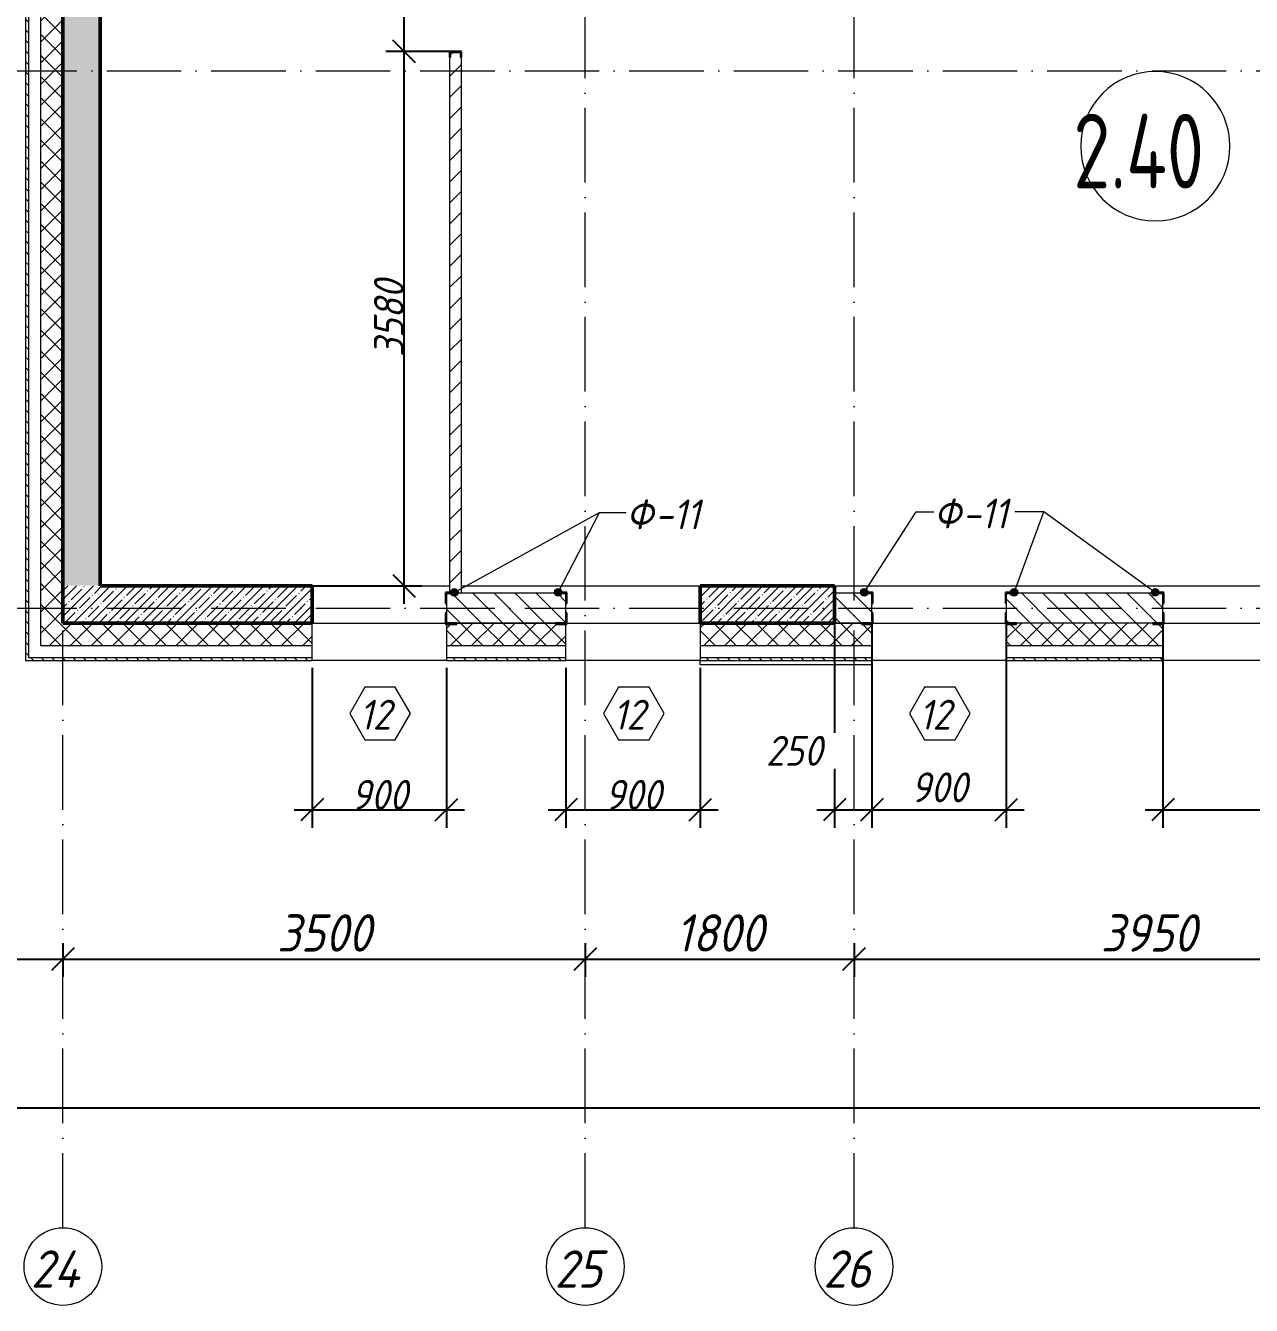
# Model space of a CAD drawing. Header units: millimetres. Extents: x -6064 to 178764, y -5836 to 29924.
# Drawn here: x 89110 to 97322, y -4670 to 3903 of the extents above; entities that cross this region are included whole.
import ezdxf

# ---------------------------------------------------------------- set-up
doc = ezdxf.new("R2010")
doc.units = ezdxf.units.MM
doc.linetypes.add('50_200_ШТРИХ_1Т_ш5_п1_п1_', pattern=[700, 500, -100, 0, -100])
doc.layers.add('A-ANNO-DIMS', color=7, linetype='Continuous')
for name, color, linetype, lineweight in [('A-AREA-IDEN', 7, 'Continuous', 9), ('A-GENM-1', 7, 'Continuous', 25), ('A-GENM-IDEN', 7, 'Continuous', 9), ('A-GLAZ-IDEN', 7, 'Continuous', 9), ('A-WALL', 7, 'Continuous', 5), ('A-WALL-3', 7, 'Continuous', 50), ('A-WALL-4', 7, 'Continuous', 9), ('A-WALL-FNSH-1', 7, 'Continuous', 9), ('A-WALL-PATT-1', 7, 'Continuous', 5), ('I-WALL', 7, 'Continuous', 5), ('I-WALL-1', 7, 'Continuous', 9), ('S-COLS', 7, 'Continuous', 9), ('S-COLS-1', 7, 'Continuous', 5), ('S-COLS-2', 7, 'Continuous', 50), ('Оси', 7, 'Continuous', 9), ('Оси-1', 7, '50_200_ШТРИХ_1Т_ш5_п1_п1_', 9)]:
    doc.layers.add(name, color=color, linetype=linetype, lineweight=lineweight)
for name, color, linetype, lineweight, true_color in [('A-WALL-1', 7, 'Continuous', 13, 0xce0000), ('A-WALL-2', 7, 'Continuous', 5, 0xce0000), ('A-WALL-FNSH-3', 7, 'Continuous', 13, 0x008000), ('A-WALL-PATT-2', 7, 'Continuous', 5, 0xce0000), ('A-WALL-PATT-3', 7, 'Continuous', 5, 0x008000)]:
    doc.layers.add(name, color=color, linetype=linetype, lineweight=lineweight, true_color=true_color)
doc.styles.add('ISOCPEUR_I', font='isocpeui.ttf', dxfattribs={"width": 0.9, "height": 250})
doc.styles.add('ISOCPEUR_I_2', font='isocpeui.ttf', dxfattribs={"width": 0.9, "height": 200})
doc.styles.add('СПДС', font='ГОСТ тип А.ttf', dxfattribs={"width": 0.9})
doc.dimstyles.new('ISO-2_0_0_9К_СРЕДНИЙ_2', dxfattribs={"dimscale": 304.8, "dimtxt": 199.196235, "dimasz": 0.492126, "dimexe": 0.393701, "dimexo": 0, "dimgap": 0, "dimtad": 1, "dimdec": 0, "dimzin": 0, "dimdsep": 46, "dimtxsty": 'ISOCPEUR_I_2', "dimblk1": 'OBLIQUE', "dimblk2": 'OBLIQUE', "dimsah": 1, "dimcen": 0.09, "dimdle": 0.393701, "dimazin": 0, "dimtfac": 1, "dimtdec": 4, "dimtix": 1, "dimtmove": 0, "dimatfit": 3, "dimfxl": 1, "dimtvp": 1, "dimtolj": 1, "dimtzin": 0, "dimarcsym": 2})
doc.dimstyles.new('ISO-2_0_0_9К_СРЕДНИЙ_ФОН_1', dxfattribs={"dimscale": 304.8, "dimtxt": 199.196235, "dimasz": 0.492126, "dimexe": 0.393701, "dimexo": 0, "dimgap": 0.164042, "dimtad": 1, "dimdec": 0, "dimdsep": 46, "dimtxsty": 'ISOCPEUR_I_2', "dimblk1": 'OBLIQUE', "dimblk2": 'OBLIQUE', "dimsah": 1, "dimcen": 0.09, "dimdle": 0.393701, "dimazin": 0, "dimtfac": 1, "dimtdec": 4, "dimtix": 1, "dimtmove": 0, "dimatfit": 3, "dimfxl": 1, "dimtvp": 1, "dimtfill": 1, "dimtolj": 1, "dimtzin": 0, "dimarcsym": 2})
doc.dimstyles.new('ISO-2_0_0_9К_СРЕДНИЙ_ФОН_2', dxfattribs={"dimscale": 304.8, "dimtxt": 199.196235, "dimasz": 0.492126, "dimexe": 0.393701, "dimexo": 0, "dimgap": 0.164042, "dimtad": 1, "dimdec": 0, "dimdsep": 46, "dimtxsty": 'ISOCPEUR_I_2', "dimblk1": 'OBLIQUE', "dimblk2": 'OBLIQUE', "dimsah": 1, "dimcen": 0.09, "dimdle": 0.393701, "dimazin": 0, "dimtfac": 1, "dimtdec": 4, "dimtix": 1, "dimtmove": 1, "dimatfit": 3, "dimfxl": 1, "dimtvp": 1, "dimtfill": 1, "dimtolj": 1, "dimtzin": 0, "dimarcsym": 2})
doc.dimstyles.new('ISO-2_5_0_9К_БОЛЬШОЙ__с_подложкой_', dxfattribs={"dimscale": 304.8, "dimtxt": 248.995294, "dimasz": 0.492126, "dimexe": 0.393701, "dimexo": 0, "dimgap": 0.164042, "dimtad": 1, "dimdec": 0, "dimzin": 0, "dimdsep": 46, "dimtxsty": 'ISOCPEUR_I', "dimblk1": 'OBLIQUE', "dimblk2": 'OBLIQUE', "dimsah": 1, "dimcen": 0.09, "dimdle": 0.393701, "dimazin": 0, "dimtfac": 1, "dimtdec": 4, "dimtix": 1, "dimtmove": 0, "dimatfit": 3, "dimfxl": 1, "dimtvp": 1, "dimtfill": 1, "dimtolj": 1, "dimtzin": 0, "dimarcsym": 2})
doc.dimstyles.new('ISO-2_5_0_9К_БОЛЬШОЙ__с_подложкой__2', dxfattribs={"dimscale": 304.8, "dimtxt": 248.995294, "dimasz": 0.492126, "dimexe": 0.393701, "dimexo": 0, "dimgap": 0.164042, "dimtad": 1, "dimdec": 0, "dimzin": 0, "dimdsep": 46, "dimtxsty": 'ISOCPEUR_I', "dimblk1": 'OBLIQUE', "dimblk2": 'OBLIQUE', "dimsah": 1, "dimcen": 0.09, "dimdle": 0.393701, "dimazin": 0, "dimtfac": 1, "dimtdec": 4, "dimtix": 1, "dimtmove": 2, "dimatfit": 3, "dimfxl": 1, "dimtvp": 1, "dimtfill": 1, "dimtolj": 1, "dimtzin": 0, "dimarcsym": 2})
pattern_1 = [(135, (0, 0), (-35.35534, -35.35534), [])]
pattern_2 = [(45, (0, 0), (-70.71068, 70.71068), []), (135, (0, 0), (-70.71068, -70.71068), [])]
pattern_3 = [(45, (0, 0), (-57.024626, 57.024626), []), (45, (57.025, 0), (-57.024626, 57.024626), [100.806, -20.161, 3.353, -16.808])]

# ---------------------------------------------------------------- blocks, each defined once
blk = doc.blocks.new('Колонна_Несущая_Прямоугольное сечение - 250х900-V26-АР1_1_Кладочный план 2 этажа')
at = {"layer": 'S-COLS-1'}
h = blk.add_hatch(dxfattribs=at)
h.set_pattern_fill('FP_38', color=256, style=0, pattern_type=2)
h.set_pattern_definition([(45, (-94080, -25), (-57.024626, 57.024626), []), (45, (-94022.975, -25), (-57.024626, 57.024626), [100.806, -20.161, 3.353, -16.808])])
h.paths.add_polyline_path([(-450, -125), (450, -125), (450, 125), (-450, 125), (-450, 85.9)], flags=0)
at = {"layer": 'S-COLS-2'}
for p, q in [((450, 125), (-450, 125)), ((-450, 125), (-450, -125)), ((450, -125), (450, 125)), ((-450, -125), (450, -125))]:
    blk.add_line(p, q, dxfattribs=at)
blk = doc.blocks.new('Фахверк_СКБ_Уголок - Ф-11_200х2500 h-28441216-АР1_1_Кладочный план 2 этажа')
at = {"layer": 'A-GENM-1'}
for p, q in [((200, 156), (125, 156)), ((125, 156), (125, 81)), ((131, 81), (131, 150)), ((131, 150), (200, 150)), ((200, 150), (200, 156)), ((125, 81), (131, 81)), ((131, 19), (125, 19)), ((125, 19), (125, -56)), ((131, -50), (131, 19)), ((125, -56), (200, -56)), ((200, -50), (131, -50)), ((200, -56), (200, -50))]:
    blk.add_line(p, q, dxfattribs=at)
blk = doc.blocks.new('Фахверк_СКБ_Швеллер - Ф-23_80х3980 h-28556397-АР1_1_Кладочный план 2 этажа')
at = {"layer": 'A-GENM-1'}
for p, q in [((165, 40), (125, 40)), ((125, 40), (125, -40)), ((129.5, 32.6), (165, 32.6)), ((129.5, -32.6), (129.5, 32.6)), ((165, 32.6), (165, 40)), ((125, -40), (165, -40)), ((165, -32.6), (129.5, -32.6)), ((165, -40), (165, -32.6))]:
    blk.add_line(p, q, dxfattribs=at)
blk = doc.blocks.new('Ось сетки - Круг_Ø6_00__ISO-2_5_0_9K_ кружки поменьше-23056867-АР1_1_Кладочный план 2 этажа')
at = {"layer": 'Оси'}
blk.add_circle((0, 0), 2.6, dxfattribs=at)
blk = doc.blocks.new('_Oblique')
at = {"color": 0, "linetype": 'ByBlock', "lineweight": -2}
blk.add_line((-0.5, -0.5), (0.5, 0.5), dxfattribs=at)
blk = doc.blocks.new('DIMBLOCK3-АР1_1_Кладочный план 2 этажа')
at = {"layer": 'A-ANNO-DIMS', "color": 0, "lineweight": -2, "transparency": 16777216}
for p, q in [((91644.5, 5300), (91644.5, 3610)), ((91948, 5180), (91524.5, 5180)), ((91948, 3730), (91524.5, 3730))]:
    blk.add_line(p, q, dxfattribs=at)
at = {"layer": 'Defpoints', "color": 0, "transparency": 16777216}
for p in [(91948, 5180), (91644.5, 3730), (91948, 3730)]:
    blk.add_point(p, dxfattribs=at)
at = {"layer": 'A-ANNO-DIMS', "color": 0, "lineweight": -2, "transparency": 16777216, "xscale": 150, "yscale": 150, "zscale": 150}
for p, rotation in [((91644.5, 5180), 90), ((91644.5, 3730), 270)]:
    blk.add_blockref('_Oblique', p, dxfattribs=dict(at, rotation=rotation))
at = {"layer": 'A-ANNO-DIMS', "color": 0, "transparency": 16777216, "insert": (91544.5, 4455), "char_height": 200, "width": 579.201, "attachment_point": 5, "rotation": 90, "style": 'ISOCPEUR_I_2'}
blk.add_mtext('\\A1;1450', dxfattribs=at)
blk = doc.blocks.new('DIMBLOCK4-АР1_1_Кладочный план 2 этажа')
at = {"layer": 'A-ANNO-DIMS', "color": 0, "lineweight": -2, "transparency": 16777216}
for p, q in [((91644.5, 3850), (91644.5, 30)), ((91948, 3730), (91524.5, 3730)), ((91030, 150), (91764.5, 150))]:
    blk.add_line(p, q, dxfattribs=at)
at = {"layer": 'Defpoints', "color": 0, "transparency": 16777216}
for p in [(91948, 3730), (91030, 150), (91644.5, 150)]:
    blk.add_point(p, dxfattribs=at)
at = {"layer": 'A-ANNO-DIMS', "color": 0, "lineweight": -2, "transparency": 16777216, "xscale": 150, "yscale": 150, "zscale": 150}
for p, rotation in [((91644.5, 3730), 90), ((91644.5, 150), 270)]:
    blk.add_blockref('_Oblique', p, dxfattribs=dict(at, rotation=rotation))
at = {"layer": 'A-ANNO-DIMS', "color": 0, "transparency": 16777216, "insert": (91544.5, 1940), "char_height": 200, "width": 606.782, "attachment_point": 5, "rotation": 90, "style": 'ISOCPEUR_I_2'}
blk.add_mtext('\\A1;3580', dxfattribs=at)
blk = doc.blocks.new('DIMBLOCK158-АР1_1_Кладочный план 2 этажа')
at = {"layer": 'A-ANNO-DIMS', "color": 0, "lineweight": -2, "transparency": 16777216}
for p, q in [((84860, -2244.1), (84860, -2470.2)), ((89360, -2244.1), (89360, -2470.2)), ((84740, -2350.2), (89480, -2350.2))]:
    blk.add_line(p, q, dxfattribs=at)
at = {"layer": 'Defpoints', "color": 0, "transparency": 16777216}
for p in [(84860, -2244.1), (89360, -2244.1), (89360, -2350.2)]:
    blk.add_point(p, dxfattribs=at)
at = {"layer": 'A-ANNO-DIMS', "color": 0, "lineweight": -2, "transparency": 16777216, "xscale": 150, "yscale": 150, "zscale": 150, "rotation": 180}
blk.add_blockref('_Oblique', (84860, -2350.2), dxfattribs=at)
at = {"layer": 'A-ANNO-DIMS', "color": 0, "lineweight": -2, "transparency": 16777216, "xscale": 150, "yscale": 150, "zscale": 150}
blk.add_blockref('_Oblique', (89360, -2350.2), dxfattribs=at)
at = {"layer": 'A-ANNO-DIMS', "color": 0, "transparency": 16777216, "insert": (87110, -2175.2), "char_height": 250, "width": 781.462, "attachment_point": 5, "style": 'ISOCPEUR_I', "bg_fill": 3, "box_fill_scale": 1.1, "bg_fill_color": 256, "bg_fill_true_color": 13158600, "bg_fill_transparency": 0}
blk.add_mtext('\\A1;4500', dxfattribs=at)
blk = doc.blocks.new('DIMBLOCK159-АР1_1_Кладочный план 2 этажа')
at = {"layer": 'A-ANNO-DIMS', "color": 0, "lineweight": -2, "transparency": 16777216}
for p, q in [((89360, -2244.1), (89360, -2470.2)), ((92860, -2244.1), (92860, -2470.2)), ((89240, -2350.2), (92980, -2350.2))]:
    blk.add_line(p, q, dxfattribs=at)
at = {"layer": 'Defpoints', "color": 0, "transparency": 16777216}
for p in [(89360, -2244.1), (92860, -2244.1), (92860, -2350.2)]:
    blk.add_point(p, dxfattribs=at)
at = {"layer": 'A-ANNO-DIMS', "color": 0, "lineweight": -2, "transparency": 16777216, "xscale": 150, "yscale": 150, "zscale": 150, "rotation": 180}
blk.add_blockref('_Oblique', (89360, -2350.2), dxfattribs=at)
at = {"layer": 'A-ANNO-DIMS', "color": 0, "lineweight": -2, "transparency": 16777216, "xscale": 150, "yscale": 150, "zscale": 150}
blk.add_blockref('_Oblique', (92860, -2350.2), dxfattribs=at)
at = {"layer": 'A-ANNO-DIMS', "color": 0, "transparency": 16777216, "insert": (91110, -2175.2), "char_height": 250, "width": 758.478, "attachment_point": 5, "style": 'ISOCPEUR_I', "bg_fill": 3, "box_fill_scale": 1.1, "bg_fill_color": 256, "bg_fill_true_color": 13158600, "bg_fill_transparency": 0}
blk.add_mtext('\\A1;3500', dxfattribs=at)
blk = doc.blocks.new('DIMBLOCK160-АР1_1_Кладочный план 2 этажа')
at = {"layer": 'A-ANNO-DIMS', "color": 0, "lineweight": -2, "transparency": 16777216}
for p, q in [((92860, -2244.1), (92860, -2470.2)), ((94660, -2244.1), (94660, -2470.2)), ((92740, -2350.2), (94780, -2350.2))]:
    blk.add_line(p, q, dxfattribs=at)
at = {"layer": 'Defpoints', "color": 0, "transparency": 16777216}
for p in [(92860, -2244.1), (94660, -2244.1), (94660, -2350.2)]:
    blk.add_point(p, dxfattribs=at)
at = {"layer": 'A-ANNO-DIMS', "color": 0, "lineweight": -2, "transparency": 16777216, "xscale": 150, "yscale": 150, "zscale": 150, "rotation": 180}
blk.add_blockref('_Oblique', (92860, -2350.2), dxfattribs=at)
at = {"layer": 'A-ANNO-DIMS', "color": 0, "lineweight": -2, "transparency": 16777216, "xscale": 150, "yscale": 150, "zscale": 150}
blk.add_blockref('_Oblique', (94660, -2350.2), dxfattribs=at)
at = {"layer": 'A-ANNO-DIMS', "color": 0, "transparency": 16777216, "insert": (93760, -2175.2), "char_height": 250, "width": 701.018, "attachment_point": 5, "style": 'ISOCPEUR_I', "bg_fill": 3, "box_fill_scale": 1.1, "bg_fill_color": 256, "bg_fill_true_color": 13158600, "bg_fill_transparency": 0}
blk.add_mtext('\\A1;1800', dxfattribs=at)
blk = doc.blocks.new('DIMBLOCK161-АР1_1_Кладочный план 2 этажа')
at = {"layer": 'A-ANNO-DIMS', "color": 0, "lineweight": -2, "transparency": 16777216}
for p, q in [((94660, -2244.1), (94660, -2470.2)), ((98610, -2244.1), (98610, -2470.2)), ((94540, -2350.2), (98730, -2350.2))]:
    blk.add_line(p, q, dxfattribs=at)
at = {"layer": 'Defpoints', "color": 0, "transparency": 16777216}
for p in [(94660, -2244.1), (98610, -2244.1), (98610, -2350.2)]:
    blk.add_point(p, dxfattribs=at)
at = {"layer": 'A-ANNO-DIMS', "color": 0, "lineweight": -2, "transparency": 16777216, "xscale": 150, "yscale": 150, "zscale": 150, "rotation": 180}
blk.add_blockref('_Oblique', (94660, -2350.2), dxfattribs=at)
at = {"layer": 'A-ANNO-DIMS', "color": 0, "lineweight": -2, "transparency": 16777216, "xscale": 150, "yscale": 150, "zscale": 150}
blk.add_blockref('_Oblique', (98610, -2350.2), dxfattribs=at)
at = {"layer": 'A-ANNO-DIMS', "color": 0, "transparency": 16777216, "insert": (96635, -2175.2), "char_height": 250, "width": 758.478, "attachment_point": 5, "style": 'ISOCPEUR_I', "bg_fill": 3, "box_fill_scale": 1.1, "bg_fill_color": 256, "bg_fill_true_color": 13158600, "bg_fill_transparency": 0}
blk.add_mtext('\\A1;3950', dxfattribs=at)
blk = doc.blocks.new('DIMBLOCK169-АР1_1_Кладочный план 2 этажа')
at = {"layer": 'A-ANNO-DIMS', "color": 0, "lineweight": -2, "transparency": 16777216}
for p, q in [((110, -3243.8), (110, -3469.8)), ((125010, -3243.8), (125010, -3469.8)), ((-10, -3349.8), (60785.8, -3349.8)), ((125130, -3349.8), (61788, -3349.8))]:
    blk.add_line(p, q, dxfattribs=at)
at = {"layer": 'Defpoints', "color": 0, "transparency": 16777216}
for p in [(110, -3243.8), (125010, -3243.8), (125010, -3349.8)]:
    blk.add_point(p, dxfattribs=at)
at = {"layer": 'A-ANNO-DIMS', "color": 0, "lineweight": -2, "transparency": 16777216, "xscale": 150, "yscale": 150, "zscale": 150, "rotation": 180}
blk.add_blockref('_Oblique', (110, -3349.8), dxfattribs=at)
at = {"layer": 'A-ANNO-DIMS', "color": 0, "lineweight": -2, "transparency": 16777216, "xscale": 150, "yscale": 150, "zscale": 150}
blk.add_blockref('_Oblique', (125010, -3349.8), dxfattribs=at)
at = {"layer": 'A-ANNO-DIMS', "color": 0, "transparency": 16777216, "insert": (60735.3, -2973.2), "char_height": 250, "width": 1103.241, "attachment_point": 1, "line_spacing_factor": 1.149209, "style": 'ISOCPEUR_I', "bg_fill": 3, "box_fill_scale": 1.1, "bg_fill_color": 256, "bg_fill_true_color": 13158600, "bg_fill_transparency": 0}
blk.add_mtext('\\A1;124900', dxfattribs=at)
blk = doc.blocks.new('DIMBLOCK292-АР1_1_Кладочный план 2 этажа')
at = {"layer": 'A-ANNO-DIMS', "color": 0, "lineweight": -2, "transparency": 16777216}
for p, q in [((91030, -400), (91030, -1470)), ((91930, -400), (91930, -1470)), ((90910, -1350), (92050, -1350))]:
    blk.add_line(p, q, dxfattribs=at)
at = {"layer": 'Defpoints', "color": 0, "transparency": 16777216}
for p in [(91030, -400), (91930, -400), (91930, -1350)]:
    blk.add_point(p, dxfattribs=at)
at = {"layer": 'A-ANNO-DIMS', "color": 0, "lineweight": -2, "transparency": 16777216, "xscale": 150, "yscale": 150, "zscale": 150, "rotation": 180}
blk.add_blockref('_Oblique', (91030, -1350), dxfattribs=at)
at = {"layer": 'A-ANNO-DIMS', "color": 0, "lineweight": -2, "transparency": 16777216, "xscale": 150, "yscale": 150, "zscale": 150}
blk.add_blockref('_Oblique', (91930, -1350), dxfattribs=at)
at = {"layer": 'A-ANNO-DIMS', "color": 0, "transparency": 16777216, "insert": (91480, -1250), "char_height": 200, "width": 455.087, "attachment_point": 5, "style": 'ISOCPEUR_I_2'}
blk.add_mtext('\\A1;900', dxfattribs=at)
blk = doc.blocks.new('DIMBLOCK293-АР1_1_Кладочный план 2 этажа')
at = {"layer": 'A-ANNO-DIMS', "color": 0, "lineweight": -2, "transparency": 16777216}
for p, q in [((92730, -400), (92730, -1470)), ((93630, -400), (93630, -1470)), ((92610, -1350), (93750, -1350))]:
    blk.add_line(p, q, dxfattribs=at)
at = {"layer": 'Defpoints', "color": 0, "transparency": 16777216}
for p in [(92730, -400), (93630, -400), (93630, -1350)]:
    blk.add_point(p, dxfattribs=at)
at = {"layer": 'A-ANNO-DIMS', "color": 0, "lineweight": -2, "transparency": 16777216, "xscale": 150, "yscale": 150, "zscale": 150, "rotation": 180}
blk.add_blockref('_Oblique', (92730, -1350), dxfattribs=at)
at = {"layer": 'A-ANNO-DIMS', "color": 0, "lineweight": -2, "transparency": 16777216, "xscale": 150, "yscale": 150, "zscale": 150}
blk.add_blockref('_Oblique', (93630, -1350), dxfattribs=at)
at = {"layer": 'A-ANNO-DIMS', "color": 0, "transparency": 16777216, "insert": (93180, -1250), "char_height": 200, "width": 455.087, "attachment_point": 5, "style": 'ISOCPEUR_I_2'}
blk.add_mtext('\\A1;900', dxfattribs=at)
blk = doc.blocks.new('DIMBLOCK294-АР1_1_Кладочный план 2 этажа')
at = {"layer": 'A-ANNO-DIMS', "color": 0, "lineweight": -2, "transparency": 16777216}
for p, q in [((94530, -100), (94530, -1470)), ((94780, -100), (94780, -1470)), ((94410, -1350), (94900, -1350))]:
    blk.add_line(p, q, dxfattribs=at)
at = {"layer": 'Defpoints', "color": 0, "transparency": 16777216}
for p in [(94530, -100), (94780, -100), (94780, -1350)]:
    blk.add_point(p, dxfattribs=at)
at = {"layer": 'A-ANNO-DIMS', "color": 0, "lineweight": -2, "transparency": 16777216, "xscale": 150, "yscale": 150, "zscale": 150, "rotation": 180}
blk.add_blockref('_Oblique', (94530, -1350), dxfattribs=at)
at = {"layer": 'A-ANNO-DIMS', "color": 0, "lineweight": -2, "transparency": 16777216, "xscale": 150, "yscale": 150, "zscale": 150}
blk.add_blockref('_Oblique', (94780, -1350), dxfattribs=at)
at = {"layer": 'A-ANNO-DIMS', "color": 0, "transparency": 16777216, "insert": (94070.1, -855.4), "char_height": 200, "width": 455.087, "attachment_point": 1, "line_spacing_factor": 1.149209, "style": 'ISOCPEUR_I_2', "bg_fill": 3, "box_fill_scale": 1.1, "bg_fill_color": 256, "bg_fill_true_color": 13158600, "bg_fill_transparency": 0}
blk.add_mtext('\\A1;250', dxfattribs=at)
blk = doc.blocks.new('DIMBLOCK295-АР1_1_Кладочный план 2 этажа')
at = {"layer": 'A-ANNO-DIMS', "color": 0, "lineweight": -2, "transparency": 16777216}
for p, q in [((94780, -100), (94780, -1470)), ((95680, -100), (95680, -1470)), ((94660, -1350), (95800, -1350))]:
    blk.add_line(p, q, dxfattribs=at)
at = {"layer": 'Defpoints', "color": 0, "transparency": 16777216}
for p in [(94780, -100), (95680, -100), (95680, -1350)]:
    blk.add_point(p, dxfattribs=at)
at = {"layer": 'A-ANNO-DIMS', "color": 0, "lineweight": -2, "transparency": 16777216, "xscale": 150, "yscale": 150, "zscale": 150, "rotation": 180}
blk.add_blockref('_Oblique', (94780, -1350), dxfattribs=at)
at = {"layer": 'A-ANNO-DIMS', "color": 0, "lineweight": -2, "transparency": 16777216, "xscale": 150, "yscale": 150, "zscale": 150}
blk.add_blockref('_Oblique', (95680, -1350), dxfattribs=at)
at = {"layer": 'A-ANNO-DIMS', "color": 0, "transparency": 16777216, "insert": (95230, -1200), "char_height": 200, "width": 455.087, "attachment_point": 5, "style": 'ISOCPEUR_I_2', "bg_fill": 3, "box_fill_scale": 1.1, "bg_fill_color": 256, "bg_fill_true_color": 13158600, "bg_fill_transparency": 0}
blk.add_mtext('\\A1;900', dxfattribs=at)
blk = doc.blocks.new('DIMBLOCK296-АР1_1_Кладочный план 2 этажа')
at = {"layer": 'A-ANNO-DIMS', "color": 0, "lineweight": -2, "transparency": 16777216}
for p, q in [((96730, -100), (96730, -1470)), ((99030, -100), (99030, -1470)), ((96610, -1350), (99150, -1350))]:
    blk.add_line(p, q, dxfattribs=at)
at = {"layer": 'Defpoints', "color": 0, "transparency": 16777216}
for p in [(96730, -100), (99030, -100), (99030, -1350)]:
    blk.add_point(p, dxfattribs=at)
at = {"layer": 'A-ANNO-DIMS', "color": 0, "lineweight": -2, "transparency": 16777216, "xscale": 150, "yscale": 150, "zscale": 150, "rotation": 180}
blk.add_blockref('_Oblique', (96730, -1350), dxfattribs=at)
at = {"layer": 'A-ANNO-DIMS', "color": 0, "lineweight": -2, "transparency": 16777216, "xscale": 150, "yscale": 150, "zscale": 150}
blk.add_blockref('_Oblique', (99030, -1350), dxfattribs=at)
at = {"layer": 'A-ANNO-DIMS', "color": 0, "transparency": 16777216, "insert": (97880, -1250), "char_height": 200, "width": 606.782, "attachment_point": 5, "style": 'ISOCPEUR_I_2'}
blk.add_mtext('\\A1;2300', dxfattribs=at)
blk = doc.blocks.new('AAR_СКБ_Марка_Окна_Перемычка и проем - Марка проема-25443838-АР1_1_Кладочный план 2 этажа')
at = {"layer": 'A-GLAZ-IDEN'}
for p, q in [((-0.968, -0.984), (-1.986, -2.747)), ((1.067, -0.984), (-0.968, -0.984)), ((2.085, -2.747), (1.067, -0.984)), ((-1.986, -2.747), (-0.968, -4.509)), ((1.067, -4.509), (2.085, -2.747)), ((-0.968, -4.509), (1.067, -4.509))]:
    blk.add_line(p, q, dxfattribs=at)
blk = doc.blocks.new('Марка_Помещения - Номер-25198446-Объем проектирования 2 этажа')
at = {"layer": 'A-AREA-IDEN'}
for start, end in [(360, 180), (180, 360)]:
    blk.add_arc((0, 0), 2.5, start, end, dxfattribs=at)

msp = doc.modelspace()

# ---------------------------------------------------------------- hatches: boundary and pattern name
at = {"layer": 'A-GENM-IDEN'}
h = msp.add_hatch(color=256, dxfattribs=at)
edge = h.paths.add_edge_path(flags=0)
edge.add_arc((91982.3, 106), 25, 0, 360)
h = msp.add_hatch(color=256, dxfattribs=at)
edge = h.paths.add_edge_path(flags=0)
edge.add_arc((92677.7, 106), 25, 0, 360)
h = msp.add_hatch(color=256, dxfattribs=at)
edge = h.paths.add_edge_path(flags=0)
edge.add_arc((94727.7, 106), 25, 0, 360)
h = msp.add_hatch(color=256, dxfattribs=at)
edge = h.paths.add_edge_path(flags=0)
edge.add_arc((95732.3, 106), 25, 0, 360)
h = msp.add_hatch(color=256, dxfattribs=at)
edge = h.paths.add_edge_path(flags=0)
edge.add_arc((96677.7, 106), 25, 0, 360)
at = {"layer": 'A-WALL-PATT-1'}
h = msp.add_hatch(dxfattribs=at)
h.set_pattern_fill('FP_11', color=256, style=0, pattern_type=2)
h.set_pattern_definition(pattern_2)
h.paths.add_polyline_path([(89360, -100), (89360, 10380), (89210, 10380), (89210, -100)], flags=0)
h = msp.add_hatch(dxfattribs=at)
h.set_pattern_fill('FP_23', color=256, style=0, pattern_type=2)
h.set_pattern_definition(pattern_1)
h.paths.add_polyline_path([(89110, -330), (89130, -330), (89130, 10170), (89110, 10170), (89110, -250)], flags=0)
h = msp.add_hatch(dxfattribs=at)
h.set_pattern_fill('FP_7', color=256, style=0, pattern_type=2)
h.set_pattern_definition(pattern_3)
h.paths.add_polyline_path([(89610, 150), (89610, 7700), (89360, 7700), (89360, 150)], flags=0)
h = msp.add_hatch(dxfattribs=at)
h.set_pattern_fill('FP_7', color=256, style=0, pattern_type=2)
h.set_pattern_definition(pattern_3)
h.paths.add_polyline_path([(90304.1, -100), (91030, -100), (91030, 150), (89360, 150), (89360, -100)], flags=0)
h = msp.add_hatch(dxfattribs=at)
h.set_pattern_fill('FP_11', color=256, style=0, pattern_type=2)
h.set_pattern_definition(pattern_2)
h.paths.add_polyline_path([(124013.9, -250), (125080, -250), (125080, -100), (123730, -100), (123730, -250)], flags=0)
h.paths.add_polyline_path([(115617, -250), (115630, -250), (115629.5, -106), (115561, -106), (115561, -100), (114649, -100), (114649, -106), (114580, -106), (114580, -250), (115561, -250)], flags=0)
h.paths.add_polyline_path([(119261, -250), (119330, -250), (119329.5, -106), (119261, -106), (119261, -100), (117930, -100), (117930, -250)], flags=0)
h.paths.add_polyline_path([(120230, -250), (121130, -250), (121130, -100), (120230, -100)], flags=0)
h.paths.add_polyline_path([(122030, -250), (122830, -250), (122829.5, -106), (122761, -106), (122761, -100), (122099, -100), (122099, -106), (122030, -106)], flags=0)
h.paths.add_polyline_path([(108030, -250), (108030, -100), (107130, -100), (107130, -250)], flags=0)
h.paths.add_polyline_path([(103780, -250), (104830, -250), (104829.5, -106), (104761, -106), (104761, -100), (103849, -100), (103849, -106), (103780, -106)], flags=0)
h.paths.add_polyline_path([(110161, -250), (110230, -250), (110229.5, -106), (110161, -106), (110161, -100), (108999, -100), (108999, -106), (108930, -106), (108930, -250), (108999, -250)], flags=0)
h.paths.add_polyline_path([(102880, -250), (102879.5, -106), (102811, -106), (102811, -100), (100899, -100), (100899, -106), (100830, -106), (100830, -250), (102562.2, -250)], flags=0)
h.paths.add_polyline_path([(112530, -250), (113680, -250), (113679.5, -106), (113611, -106), (113611, -100), (112530, -100)], flags=0)
h.paths.add_polyline_path([(99930, -250), (99930, -100), (99030, -100), (99030, -250), (99497.7, -250)], flags=0)
h.paths.add_polyline_path([(89210, -250), (91030, -250), (91030, -100), (89210, -100)], flags=0)
h.paths.add_polyline_path([(92730, -250), (92729.5, -106), (92661, -106), (92661, -100), (91999, -100), (91999, -106), (91930, -106), (91930, -250), (91999, -250)], flags=0)
h.paths.add_polyline_path([(96730, -250), (96729.5, -106), (96661, -106), (96661, -100), (95749, -100), (95749, -106), (95680, -106), (95680, -250), (96717, -250)], flags=0)
h.paths.add_polyline_path([(93630, -250), (94780, -250), (94779.5, -106), (94711, -106), (94711, -100), (93630, -100)], flags=0)
h = msp.add_hatch(dxfattribs=at)
h.set_pattern_fill('FP_23', color=256, style=0, pattern_type=2)
h.set_pattern_definition(pattern_1)
h.paths.add_polyline_path([(125310, -350), (125310, -330), (123730, -330), (123730, -350), (125230, -350)], flags=0)
h.paths.add_polyline_path([(113680, -350), (113680, -330), (112530, -330), (112530, -350), (113288, -350)], flags=0)
h.paths.add_polyline_path([(114580, -350), (115630, -350), (115630, -330), (114580, -330)], flags=0)
h.paths.add_polyline_path([(117930, -350), (119330, -350), (119330, -330), (117930, -330)], flags=0)
h.paths.add_polyline_path([(122481.6, -350), (122830, -350), (122830, -330), (122030, -330), (122030, -350)], flags=0)
h.paths.add_polyline_path([(120230, -350), (121130, -350), (121130, -330), (120230, -330)], flags=0)
h.paths.add_polyline_path([(100830, -350), (102880, -350), (102880, -330), (100830, -330)], flags=0)
h.paths.add_polyline_path([(99930, -350), (99930, -330), (99030, -330), (99030, -350), (99497.7, -350)], flags=0)
h.paths.add_polyline_path([(96730, -350), (96730, -330), (95680, -330), (95680, -350), (96433.1, -350)], flags=0)
h.paths.add_polyline_path([(93630, -350), (94780, -350), (94780, -330), (93630, -330)], flags=0)
h.paths.add_polyline_path([(103780, -350), (104830, -350), (104830, -330), (103780, -330)], flags=0)
h.paths.add_polyline_path([(91930, -350), (92730, -350), (92730, -330), (91930, -330)], flags=0)
h.paths.add_polyline_path([(91030, -350), (91030, -330), (89110, -330), (89110, -350), (90304.1, -350)], flags=0)
h.paths.add_polyline_path([(108030, -350), (108030, -330), (107130, -330), (107130, -350)], flags=0)
h.paths.add_polyline_path([(108930, -350), (110230, -350), (110230, -330), (108930, -330)], flags=0)
at = {"layer": 'A-WALL-PATT-2'}
h = msp.add_hatch(dxfattribs=at)
h.set_pattern_fill('FP_22', color=256, style=0, pattern_type=2)
h.set_pattern_definition([(135, (0, 0), (-70.71068, -70.71068), [])])
h.paths.add_polyline_path([(122830, -100), (122830, 100), (122030, 100), (122030, -100), (122761, -100)], flags=0)
h.paths.add_polyline_path([(115561, -100), (115630, -100), (115630, 100), (114580, 100), (114580, -100), (114820.3, -100)], flags=0)
h.paths.add_polyline_path([(104830, -100), (104830, 100), (103780, 100), (103780, -100), (104761, -100)], flags=0)
h.paths.add_polyline_path([(110030, -100), (110230, -100), (110230, 100), (108930, 100), (108930, -100), (108999, -100)], flags=0)
h.paths.add_polyline_path([(119330, -100), (119330, 100), (118830, 100), (118830, -100), (119261, -100)], flags=0)
h.paths.add_polyline_path([(113611, -100), (113680, -100), (113680, 100), (113430, 100), (113430, -100)], flags=0)
h.paths.add_polyline_path([(94530, -100), (94780, -100), (94780, 100), (94530, 100), (94530, -56.5)], flags=0)
h.paths.add_polyline_path([(91930, -100), (92730, -100), (92730, 100), (91930, 100), (91930, -31)], flags=0)
h.paths.add_polyline_path([(95680, -100), (96730, -100), (96730, 100), (95680, 100), (95680, -31)], flags=0)
h.paths.add_polyline_path([(101030, -100), (101730, -100), (101730, 100), (100830, 100), (100830, -100), (100899, -100)], flags=0)
h.paths.add_polyline_path([(102630, -100), (102880, -100), (102880, 100), (102630, 100)], flags=0)
at = {"layer": 'A-WALL-PATT-3'}
h = msp.add_hatch(dxfattribs=at)
h.set_pattern_fill('FP_24', color=256, style=0, pattern_type=2)
h.set_pattern_definition([(45, (0, 0), (-70.71068, 70.71068), [])])
h.paths.add_polyline_path([(92030, 100), (92030, 3690), (92022.6, 3690), (92022.6, 3725.5), (91957.4, 3725.5), (91957.4, 3690), (91950, 3690), (91950, 106), (91999, 106), (91999, 100)], flags=0)
h.paths.add_polyline_path([(92022.6, 5184.5), (92022.6, 5220), (92030, 5220), (92030, 9400), (91950, 9400), (91950, 5220), (91957.4, 5220), (91957.4, 5184.5)], flags=0)

# ---------------------------------------------------------------- linework, layer by layer
at = {"layer": 'A-GENM-IDEN'}
for p, q in [((91982.3, 106), (92953.9, 640.8)), ((92677.7, 106), (92953.9, 640.8)), ((92953.9, 640.8), (93134.3, 640.8)), ((92953.9, 640.8), (93134.3, 640.8)), ((94727.7, 106), (95075.4, 646.4)), ((95075.4, 646.4), (95195.4, 646.4)), ((95732.3, 106), (95932.1, 646.4)), ((95932.1, 646.4), (95737.6, 646.4)), ((95932.1, 646.4), (95737.6, 646.4)), ((96677.7, 106), (95932.1, 646.4))]:
    msp.add_line(p, q, dxfattribs=at)
for centre in [(91982.3, 106), (92677.7, 106), (94727.7, 106), (95732.3, 106), (96677.7, 106)]:
    msp.add_circle(centre, 25, dxfattribs=at)
at = {"layer": 'A-WALL'}
for p, q in [((92661, -100), (91999, -100)), ((94711, -100), (94530, -100)), ((96661, -100), (95749, -100))]:
    msp.add_line(p, q, dxfattribs=at)
at = {"layer": 'A-WALL-1'}
for p, q in [((92661, 100), (91999, 100)), ((94711, 100), (94530, 100)), ((96661, 100), (95749, 100)), ((91930, 31), (91930, -31)), ((92730, -31), (92730, 31)), ((94780, -31), (94780, 31)), ((95680, 31), (95680, -31)), ((96730, -31), (96730, 31))]:
    msp.add_line(p, q, dxfattribs=at)
at = {"layer": 'A-WALL-2'}
for p, q in [((91999, -100), (92661, -100)), ((94530, -100), (94711, -100))]:
    msp.add_line(p, q, dxfattribs=at)
at = {"layer": 'A-WALL-3'}
for p, q in [((89360, 10600), (89360, -100)), ((89610, 150), (89610, 9400)), ((91030, 150), (89610, 150)), ((91030, -100), (91030, 150)), ((89360, -100), (91030, -100))]:
    msp.add_line(p, q, dxfattribs=at)
at = {"layer": 'A-WALL-4'}
for p, q in [((89210, 10250), (89210, -250)), ((89130, 10170), (89130, -330)), ((91030, -100), (89360, -100)), ((91030, -330), (91030, -100)), ((91030, -100), (91924, -100)), ((91930, -106), (91930, -330)), ((92730, -330), (92730, -106)), ((92736, -100), (93630, -100)), ((93630, -100), (93630, -330)), ((94780, -330), (94780, -106)), ((94786, -100), (95674, -100)), ((95680, -106), (95680, -330)), ((96730, -330), (96730, -106)), ((96736, -100), (99030, -100)), ((89210, -250), (91030, -250)), ((91930, -250), (92730, -250)), ((93630, -250), (94780, -250)), ((95680, -250), (96730, -250)), ((89130, -330), (91030, -330)), ((91930, -330), (92730, -330)), ((93630, -330), (94780, -330)), ((95680, -330), (96730, -330)), ((91930, -350), (91030, -350)), ((93630, -350), (92730, -350)), ((95680, -350), (94780, -350)), ((99030, -350), (96730, -350))]:
    msp.add_line(p, q, dxfattribs=at)
at = {"layer": 'A-WALL-FNSH-1'}
for p, q in [((89110, 10394), (89110, -350)), ((91030, -350), (91030, -330)), ((91930, -330), (91930, -350)), ((92730, -350), (92730, -330)), ((93630, -330), (93630, -350)), ((94780, -350), (94780, -330)), ((95680, -330), (95680, -350)), ((96730, -350), (96730, -330)), ((89110, -350), (91030, -350)), ((91930, -350), (92730, -350)), ((93630, -350), (94780, -350)), ((95680, -350), (96730, -350))]:
    msp.add_line(p, q, dxfattribs=at)
at = {"layer": 'A-WALL-FNSH-3'}
for p, q in [((91950, 3690), (91950, 106)), ((92030, 100), (92030, 3690))]:
    msp.add_line(p, q, dxfattribs=at)
at = {"layer": 'I-WALL'}
for p, q in [((91030, 150), (91950, 150)), ((92030, 150), (93630, 150)), ((94530, 150), (99030, 150)), ((93630, -100), (93630, -100))]:
    msp.add_line(p, q, dxfattribs=at)
at = {"layer": 'I-WALL-1'}
for p, q in [((93630, -380), (93630, -350)), ((94780, -380), (93630, -380)), ((94780, -380), (94780, -350))]:
    msp.add_line(p, q, dxfattribs=at)
at = {"layer": 'Оси-1'}
for p, q in [((89360, -4150), (89360, 28636.9)), ((92860, -4150), (92860, 28636.9)), ((94660, -4150), (94660, 28636.9)), ((-4160, 3600), (125951.6, 3600)), ((-4160, 0), (125951.6, 0))]:
    msp.add_line(p, q, dxfattribs=at)

# ---------------------------------------------------------------- block references
at = {"layer": 'A-AREA-IDEN', "xscale": 199.9999999999999, "yscale": 199.9999999999999, "zscale": 199.9999999999999}
msp.add_blockref('Марка_Помещения - Номер-25198446-Объем проектирования 2 этажа', (96678.7, 3094.5), dxfattribs=at)
at = {"layer": 'A-GENM-1'}
for name, p, rotation in [('Фахверк_СКБ_Швеллер - Ф-23_80х3980 h-28556397-АР1_1_Кладочный план 2 этажа', (91990, 3855), 269.9999999999999), ('Фахверк_СКБ_Уголок - Ф-11_200х2500 h-28441216-АР1_1_Кладочный план 2 этажа', (92861, 50), 180), ('Фахверк_СКБ_Уголок - Ф-11_200х2500 h-28441216-АР1_1_Кладочный план 2 этажа', (94911, 50), 180), ('Фахверк_СКБ_Уголок - Ф-11_200х2500 h-28441216-АР1_1_Кладочный план 2 этажа', (96861, 50), 180)]:
    msp.add_blockref(name, p, dxfattribs=dict(at, rotation=rotation))
for p in [(91799, -50), (95549, -50)]:
    msp.add_blockref('Фахверк_СКБ_Уголок - Ф-11_200х2500 h-28441216-АР1_1_Кладочный план 2 этажа', p, dxfattribs=at)
at = {"layer": 'A-GLAZ-IDEN', "xscale": 99.99999999999993, "yscale": 99.99999999999993, "zscale": 99.99999999999993}
for p in [(91480, -430.7), (93180, -430.7)]:
    msp.add_blockref('AAR_СКБ_Марка_Окна_Перемычка и проем - Марка проема-25443838-АР1_1_Кладочный план 2 этажа', p, dxfattribs=at)
at = {"layer": 'S-COLS'}
msp.add_blockref('Колонна_Несущая_Прямоугольное сечение - 250х900-V26-АР1_1_Кладочный план 2 этажа', (94080, 25), dxfattribs=at)
at = {"layer": 'Оси', "xscale": 99.99999999999993, "yscale": 99.99999999999993, "zscale": 99.99999999999993}
for p in [(89360, -4410), (92860, -4410), (94660, -4410)]:
    msp.add_blockref('Ось сетки - Круг_Ø6_00__ISO-2_5_0_9K_ кружки поменьше-23056867-АР1_1_Кладочный план 2 этажа', p, dxfattribs=at)

# ---------------------------------------------------------------- texts
at = {"layer": 'A-AREA-IDEN', "insert": (96129.3, 3311.6), "char_height": 500, "width": 1370.886, "attachment_point": 1, "style": 'СПДС'}
msp.add_mtext('2.40', dxfattribs=at)
at = {"layer": 'A-GENM-IDEN', "char_height": 200, "attachment_point": 1, "style": 'ISOCPEUR_I_2'}
for s, insert, width in [('\\fISOCPEUR|b0|i1|c204|p34|;\\W.9;Ф', (93134.3, 728.4), 230.886), ('\\fISOCPEUR|b0|i1|c204|p34|;\\W.9;Ф', (93134.3, 728.4), 230.886), ('-11', (93324.8, 728.4), 389.62), ('-11', (93324.8, 728.4), 389.62), ('\\fISOCPEUR|b0|i1|c204|p34|;\\W.9;Ф', (95195.4, 734.1), 230.886), ('\\fISOCPEUR|b0|i1|c204|p34|;\\W.9;Ф', (95195.4, 734.1), 230.886), ('\\fISOCPEUR|b0|i1|c204|p34|;\\W.9;Ф', (95195.4, 734.1), 230.886), ('-11', (95385.9, 734.1), 389.62), ('-11', (95385.9, 734.1), 389.62), ('-11', (95385.9, 734.1), 389.62)]:
    msp.add_mtext(s, dxfattribs=dict(at, insert=insert, width=width))
at = {"layer": 'A-GLAZ-IDEN', "char_height": 200, "width": 274.177, "attachment_point": 1, "style": 'ISOCPEUR_I_2'}
for insert in [(91346.1, -613.3), (93046.1, -613.3)]:
    msp.add_mtext('12', dxfattribs=dict(at, insert=insert))
at = {"layer": 'Оси', "char_height": 250, "attachment_point": 1, "style": 'ISOCPEUR_I'}
for s, insert, width in [('24', (89146.1, -4301.2), 425.696), ('25', (92655.1, -4301.2), 404.05), ('26', (94455.1, -4301.2), 404.05)]:
    msp.add_mtext(s, dxfattribs=dict(at, insert=insert, width=width))

# ---------------------------------------------------------------- dimensions: what is measured, and where the dimension line sits
at = {"layer": 'A-ANNO-DIMS'}
for base, p1, p2, override, picture, middle in [((91644.5, 3730), (91948, 5180), (91948, 3730), {"dimpost": '<>', "dimfxl": 1450}, 'DIMBLOCK3-АР1_1_Кладочный план 2 этажа', (91544.5, 4455)), ((91644.5, 150), (91948, 3730), (91030, 150), {"dimpost": '<>', "dimfxl": 3695.815126}, 'DIMBLOCK4-АР1_1_Кладочный план 2 этажа', (91544.5, 1940))]:
    dim = msp.add_linear_dim(base=base, p1=p1, p2=p2, angle=90, dimstyle='ISO-2_0_0_9К_СРЕДНИЙ_2', override=override, dxfattribs=at)
    dim.commit()
    dim.dimension.update_dxf_attribs({"geometry": picture, "text_midpoint": middle})
for base, p1, p2, override, picture, middle in [((99030, -1350), (96730, -100), (99030, -100), {"dimpost": '<>', "dimfxl": 2300}, 'DIMBLOCK296-АР1_1_Кладочный план 2 этажа', (97880, -1250)), ((91930, -1350), (91030, -400), (91930, -400), {"dimpost": '<>', "dimfxl": 900}, 'DIMBLOCK292-АР1_1_Кладочный план 2 этажа', (91480, -1250)), ((93630, -1350), (92730, -400), (93630, -400), {"dimpost": '<>', "dimfxl": 900}, 'DIMBLOCK293-АР1_1_Кладочный план 2 этажа', (93180, -1250))]:
    dim = msp.add_linear_dim(base=base, p1=p1, p2=p2, dimstyle='ISO-2_0_0_9К_СРЕДНИЙ_2', override=override, dxfattribs=at)
    dim.commit()
    dim.dimension.update_dxf_attribs({"geometry": picture, "text_midpoint": middle})

# ---------------------------------------------------------------- next in the draw order: dimensions: what is measured, and where the dimension line sits
for base, p1, p2, dimstyle, override, picture, middle in [((94780, -1350), (94530, -100), (94780, -100), 'ISO-2_0_0_9К_СРЕДНИЙ_ФОН_2', {"dimpost": '<>', "dimfxl": 249.999982}, 'DIMBLOCK294-АР1_1_Кладочный план 2 этажа', (94297.7, -1172)), ((125010, -3349.8), (110, -3243.8), (125010, -3243.8), 'ISO-2_5_0_9К_БОЛЬШОЙ__с_подложкой__2', {"dimpost": '<>', "dimfxl": 124899.999966}, 'DIMBLOCK169-АР1_1_Кладочный план 2 этажа', (61286.9, -3139.9))]:
    dim = msp.add_linear_dim(base=base, p1=p1, p2=p2, dimstyle=dimstyle, override=override, dxfattribs=at)
    dim.commit()
    dim.dimension.update_dxf_attribs({"geometry": picture, "text_midpoint": middle, "dimtype": 160})
dim = msp.add_linear_dim(base=(89360, -2350.2), p1=(84860, -2244.1), p2=(89360, -2244.1), dimstyle='ISO-2_5_0_9К_БОЛЬШОЙ__с_подложкой_', override={"dimpost": '<>', "dimfxl": 4500}, dxfattribs=at)
dim.commit()
dim.dimension.update_dxf_attribs({"geometry": 'DIMBLOCK158-АР1_1_Кладочный план 2 этажа', "text_midpoint": (87110, -2175.2)})

# ---------------------------------------------------------------- next in the draw order: dimensions: what is measured, and where the dimension line sits
for base, p1, p2, dimstyle, override, picture, middle in [((95680, -1350), (94780, -100), (95680, -100), 'ISO-2_0_0_9К_СРЕДНИЙ_ФОН_1', {"dimpost": '<>', "dimfxl": 900}, 'DIMBLOCK295-АР1_1_Кладочный план 2 этажа', (95230, -1200)), ((92860, -2350.2), (89360, -2244.1), (92860, -2244.1), 'ISO-2_5_0_9К_БОЛЬШОЙ__с_подложкой_', {"dimpost": '<>', "dimfxl": 3500}, 'DIMBLOCK159-АР1_1_Кладочный план 2 этажа', (91110, -2175.2))]:
    dim = msp.add_linear_dim(base=base, p1=p1, p2=p2, dimstyle=dimstyle, override=override, dxfattribs=at)
    dim.commit()
    dim.dimension.update_dxf_attribs({"geometry": picture, "text_midpoint": middle})

# ---------------------------------------------------------------- next in the draw order: block references
at = {"layer": 'A-GLAZ-IDEN', "xscale": 99.99999999999993, "yscale": 99.99999999999993, "zscale": 99.99999999999993}
msp.add_blockref('AAR_СКБ_Марка_Окна_Перемычка и проем - Марка проема-25443838-АР1_1_Кладочный план 2 этажа', (95230, -430.7), dxfattribs=at)

# ---------------------------------------------------------------- next in the draw order: texts
at = {"layer": 'A-GLAZ-IDEN', "insert": (95096.1, -613.3), "char_height": 200, "width": 274.177, "attachment_point": 1, "style": 'ISOCPEUR_I_2'}
msp.add_mtext('12', dxfattribs=at)

# ---------------------------------------------------------------- next in the draw order: dimensions: what is measured, and where the dimension line sits
at = {"layer": 'A-ANNO-DIMS'}
dim = msp.add_linear_dim(base=(94660, -2350.2), p1=(92860, -2244.1), p2=(94660, -2244.1), dimstyle='ISO-2_5_0_9К_БОЛЬШОЙ__с_подложкой_', override={"dimpost": '<>', "dimfxl": 1800}, dxfattribs=at)
dim.commit()
dim.dimension.update_dxf_attribs({"geometry": 'DIMBLOCK160-АР1_1_Кладочный план 2 этажа', "text_midpoint": (93760, -2175.2)})

# ---------------------------------------------------------------- next in the draw order: dimensions: what is measured, and where the dimension line sits
dim = msp.add_linear_dim(base=(98610, -2350.2), p1=(94660, -2244.1), p2=(98610, -2244.1), dimstyle='ISO-2_5_0_9К_БОЛЬШОЙ__с_подложкой_', override={"dimpost": '<>', "dimfxl": 3950}, dxfattribs=at)
dim.commit()
dim.dimension.update_dxf_attribs({"geometry": 'DIMBLOCK161-АР1_1_Кладочный план 2 этажа', "text_midpoint": (96635, -2175.2)})

doc.saveas('drawing.dxf')
